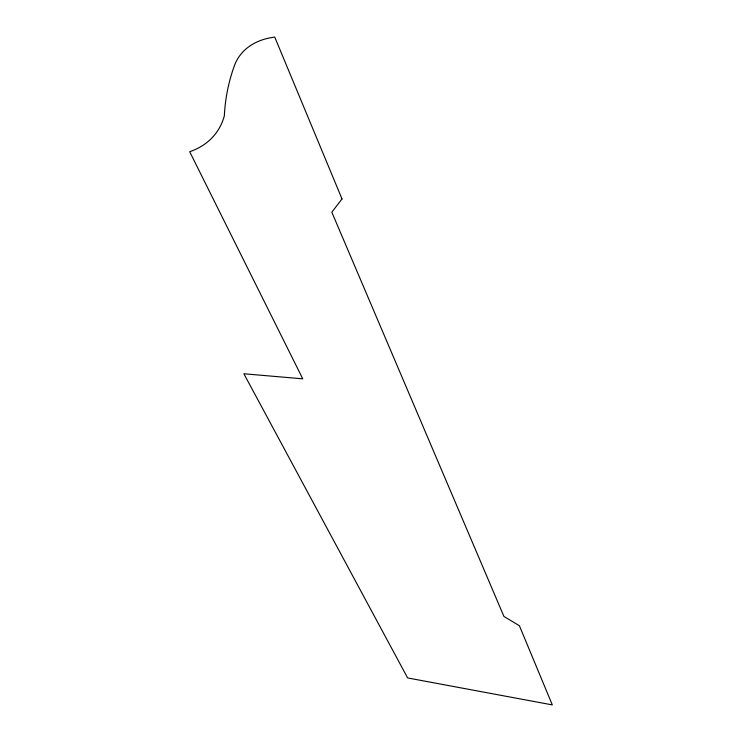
<?xml version="1.0" encoding="UTF-8"?>
<svg xmlns="http://www.w3.org/2000/svg" width="742" height="742" viewBox="0 0 742 742"><rect width="100%" height="100%" fill="white"/><g stroke="black" fill="none" stroke-linecap="round" stroke-linejoin="round"><path stroke-width="1.11" d="M342.016 198.949L331.813 212.184L503.929 616.435L519.409 625.756L552.308 704.9L407.627 677.938L243.877 373.773L302.764 378.828L189.692 151.72A128.245 79.459 38.2 0 0 224.325 115.882A346.737 240.714 21.9 0 1 234.676 64.944A86.564 58.776 32.9 0 1 274.744 37.1L342.016 198.949"/></g></svg>
